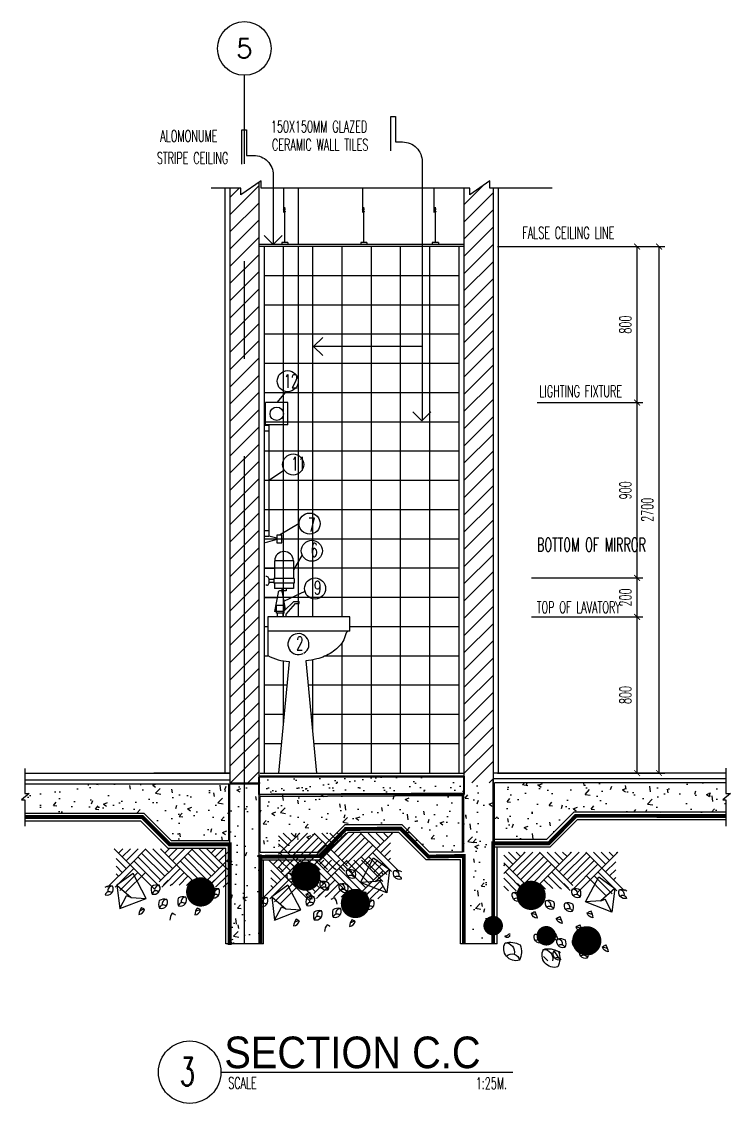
# Model space of a CAD drawing. Extents: x 417682.5 to 417711.4, y 43413.5 to 43433.4.
# Drawn here: x 417690.74 to 417694.37, y 43419.84 to 43425.39 of the extents above; entities that cross this region are included whole.
import ezdxf
from ezdxf.enums import TextEntityAlignment as Align

# ---------------------------------------------------------------- set-up
doc = ezdxf.new("R2010")
doc.units = 0
doc.header["$MEASUREMENT"] = 0
doc.header["$PDMODE"] = 3
doc.header["$PDSIZE"] = 0.1
for name, pattern in [('CENTERX2', [4, 2.5, -0.5, 0.5, -0.5]), ('DASHED', [0.75, 0.5, -0.25]), ('HIDDEN2', [0.1875, 0.125, -0.0625])]:
    doc.linetypes.add(name, pattern=pattern)
doc.layers.get('0').update_dxf_attribs({"linetype": 'CONTINUOUS'})
doc.layers.get('DEFPOINTS').update_dxf_attribs({"linetype": 'CONTINUOUS'})
for name, color, linetype in [('2', 2, 'CONTINUOUS'), ('AX', 6, 'CONTINUOUS'), ('AX-CR', 2, 'CONTINUOUS'), ('AX-TXT', 4, 'CONTINUOUS'), ('AXES', 11, 'CENTERX2'), ('Dimout', 4, 'CONTINUOUS'), ('DW', 7, 'CONTINUOUS'), ('ELE', 3, 'CONTINUOUS'), ('ELV', 7, 'CONTINUOUS'), ('FIX', 3, 'CONTINUOUS'), ('gravel', 11, 'CONTINUOUS'), ('Hatch', 11, 'CONTINUOUS'), ('K-FUR', 3, 'CONTINUOUS'), ('Plaster', 7, 'CONTINUOUS'), ('SANI', 2, 'CONTINUOUS'), ('Tile', 5, 'CONTINUOUS'), ('TITLE', 6, 'CONTINUOUS'), ('TXT', 2, 'CONTINUOUS'), ('TXT1', 2, 'CONTINUOUS'), ('WALL', 6, 'CONTINUOUS'), ('WallPartition', 2, 'CONTINUOUS'), ('Windows', 9, 'CONTINUOUS')]:
    doc.layers.add(name, color=color, linetype=linetype)
doc.styles.add('ROMANS', font='ROMANS.shx', dxfattribs={"width": 0.6})
doc.styles.add('TTXT', font='swisse.ttf', dxfattribs={"width": 0.6})
doc.dimstyles.new('R50', dxfattribs={"dimscale": 0, "dimtxt": 0.06, "dimasz": 0.03, "dimexe": 0.03, "dimexo": 0.03, "dimgap": 0.03, "dimtad": 1, "dimdec": 0, "dimlfac": 1000, "dimzin": 13, "dimdsep": 46, "dimtxsty": 'ROMANS', "dimblk": 'ARCHTICK', "dimcen": 0.09, "dimclrd": 4, "dimclre": 4, "dimclrt": 2, "dimadec": 0, "dimazin": 0, "dimtfac": 1, "dimtdec": 0, "dimtofl": 0, "dimtmove": 2, "dimatfit": 3, "dimldrblk": 'CLOSEDBLANK', "dimfxl": 0, "dimtolj": 1, "dimtzin": 0, "dimarcsym": 0})
pattern_1 = [(50, (-137.47673, -89.86417), (0.21517805478, -0.018825640495), [0.0225, -0.2475]), (355, (-137.47673, -89.86417), (-0.04162540008, 0.22565764011), [0.018, -0.198]), (100.4514, (-137.4588, -89.86574), (0.17355281451, 0.20683186262), [0.019122057, -0.2103426336]), (46.1842, (-137.47673, -89.80417), (0.32017231459, -0.0496557043), [0.03375, -0.37125]), (96.6356, (-137.45005, -89.8083), (0.28039881166, 0.29223536127), [0.0286830864, -0.3155139]), (351.1842, (-137.47673, -89.80417), (0.28039858354, 0.29223558028), [0.027, -0.297]), (21, (-137.44673, -89.81917), (0.179072115636, -0.1207856672), [0.0225, -0.2475]), (326, (-137.44673, -89.81917), (0.07299459958, 0.21754501351), [0.018, -0.198]), (71.4514, (-137.43181, -89.82924), (0.25206678857, 0.09675914901), [0.019122057, -0.2103426336]), (37.5, (-137.47673, -89.86417), (0.003647956595, 0.09986815615), [0, -0.1956, 0, -0.201, 0, -0.19875]), (7.5, (-137.47673, -89.86417), (0.078920861233, 0.118323513565), [0, -0.1146, 0, -0.1911, 0, -0.07575]), (327.5, (-137.54363, -89.86417), (0.160146730852, -0.00676646152), [0, -0.075, 0, -0.234, 0, -0.3105]), (317.5, (-137.57363, -89.86417), (0.174955850803, 0.0300314947), [0, -0.0975, 0, -0.1554, 0, -0.2205])]

# ---------------------------------------------------------------- blocks, each defined once
blk = doc.blocks.new('AXU')
at = {"layer": 'AX-CR'}
blk.add_circle((0, 350), 350, dxfattribs=at)
at = {"layer": 'AX-TXT', "style": 'ROMANS'}
blk.add_attdef('AX', text='', height=250, dxfattribs=at).set_placement((0, 350), align=Align.MIDDLE)
blk = doc.blocks.new('_ARCHTICK')
at = {"color": 0, "linetype": 'ByBlock', "const_width": 0.15}
blk.add_lwpolyline([(-0.5, -0.5), (0.5, 0.5)], dxfattribs=at)
blk = doc.blocks.new('*D124')
at = {"layer": 'DEFPOINTS', "color": 0}
for p in [(417693.3185, 43422.3345), (417693.8905, 43422.3345), (417693.1447, 43421.5341)]:
    blk.add_point(p, dxfattribs=at)
at = {"layer": 'Dimout', "color": 4, "lineweight": -2}
for p, q in [((417693.3485, 43422.3345), (417693.9205, 43422.3345)), ((417693.8905, 43421.5341), (417693.8905, 43422.3345)), ((417693.1747, 43421.5341), (417693.9205, 43421.5341))]:
    blk.add_line(p, q, dxfattribs=at)
at = {"layer": 'Dimout', "color": 4, "lineweight": -2, "xscale": 0.03, "yscale": 0.03, "zscale": 0.03}
for p, rotation in [((417693.8905, 43422.3345), 90), ((417693.8905, 43421.5341), 270)]:
    blk.add_blockref('_ARCHTICK', p, dxfattribs=dict(at, rotation=rotation))
at = {"layer": 'Dimout', "color": 2, "insert": (417693.8305, 43421.9343), "char_height": 0.06, "attachment_point": 5, "rotation": 90, "style": 'ROMANS'}
blk.add_mtext('\\A1;800', dxfattribs=at)
blk = doc.blocks.new('_ClosedBlank')
at = {"color": 0, "linetype": 'ByBlock', "lineweight": -2}
for p, q in [((-1, 0.17), (0, 0)), ((-1, 0.17), (-1, -0.17)), ((0, 0), (-1, -0.17))]:
    blk.add_line(p, q, dxfattribs=at)
blk = doc.blocks.new('*D125')
at = {"layer": 'DEFPOINTS', "color": 0}
for p in [(417693.3185, 43422.5345), (417693.8905, 43422.5345), (417693.3185, 43422.3345)]:
    blk.add_point(p, dxfattribs=at)
at = {"layer": 'Dimout', "color": 4, "lineweight": -2}
for p, q in [((417693.3485, 43422.5345), (417693.9205, 43422.5345)), ((417693.8905, 43422.3345), (417693.8905, 43422.5345)), ((417693.3485, 43422.3345), (417693.9205, 43422.3345))]:
    blk.add_line(p, q, dxfattribs=at)
at = {"layer": 'Dimout', "color": 4, "lineweight": -2, "xscale": 0.03, "yscale": 0.03, "zscale": 0.03}
for p, rotation in [((417693.8905, 43422.5345), 90), ((417693.8905, 43422.3345), 270)]:
    blk.add_blockref('_ARCHTICK', p, dxfattribs=dict(at, rotation=rotation))
at = {"layer": 'Dimout', "color": 2, "insert": (417693.8305, 43422.4345), "char_height": 0.06, "attachment_point": 5, "rotation": 90, "style": 'ROMANS'}
blk.add_mtext('\\A1;200', dxfattribs=at)
blk = doc.blocks.new('*D126')
at = {"layer": 'DEFPOINTS', "color": 0}
for p in [(417693.3485, 43423.4341), (417693.8905, 43423.4341), (417693.3185, 43422.5345)]:
    blk.add_point(p, dxfattribs=at)
at = {"layer": 'Dimout', "color": 4, "lineweight": -2}
for p, q in [((417693.3785, 43423.4341), (417693.9205, 43423.4341)), ((417693.8905, 43422.5345), (417693.8905, 43423.4341)), ((417693.3485, 43422.5345), (417693.9205, 43422.5345))]:
    blk.add_line(p, q, dxfattribs=at)
at = {"layer": 'Dimout', "color": 4, "lineweight": -2, "xscale": 0.03, "yscale": 0.03, "zscale": 0.03}
for p, rotation in [((417693.8905, 43423.4341), 90), ((417693.8905, 43422.5345), 270)]:
    blk.add_blockref('_ARCHTICK', p, dxfattribs=dict(at, rotation=rotation))
at = {"layer": 'Dimout', "color": 2, "insert": (417693.8305, 43422.9843), "char_height": 0.06, "attachment_point": 5, "rotation": 90, "style": 'ROMANS'}
blk.add_mtext('\\A1;900', dxfattribs=at)
blk = doc.blocks.new('*D127')
at = {"layer": 'DEFPOINTS', "color": 0}
for p in [(417693.1447, 43424.2341), (417693.8905, 43424.2341), (417693.3485, 43423.4341)]:
    blk.add_point(p, dxfattribs=at)
at = {"layer": 'Dimout', "color": 4, "lineweight": -2}
for p, q in [((417693.1747, 43424.2341), (417693.9205, 43424.2341)), ((417693.8905, 43423.4341), (417693.8905, 43424.2341)), ((417693.3785, 43423.4341), (417693.9205, 43423.4341))]:
    blk.add_line(p, q, dxfattribs=at)
at = {"layer": 'Dimout', "color": 4, "lineweight": -2, "xscale": 0.03, "yscale": 0.03, "zscale": 0.03}
for p, rotation in [((417693.8905, 43424.2341), 90), ((417693.8905, 43423.4341), 270)]:
    blk.add_blockref('_ARCHTICK', p, dxfattribs=dict(at, rotation=rotation))
at = {"layer": 'Dimout', "color": 2, "insert": (417693.8305, 43423.8341), "char_height": 0.06, "attachment_point": 5, "rotation": 90, "style": 'ROMANS'}
blk.add_mtext('\\A1;800', dxfattribs=at)
blk = doc.blocks.new('*D128')
at = {"layer": 'DEFPOINTS', "color": 0}
for p in [(417693.3485, 43424.2341), (417694.0029, 43424.2341), (417693.3485, 43421.5341)]:
    blk.add_point(p, dxfattribs=at)
at = {"layer": 'Dimout', "color": 4, "lineweight": -2}
for p, q in [((417693.3785, 43424.2341), (417694.0329, 43424.2341)), ((417694.0029, 43421.5341), (417694.0029, 43424.2341)), ((417693.3785, 43421.5341), (417694.0329, 43421.5341))]:
    blk.add_line(p, q, dxfattribs=at)
at = {"layer": 'Dimout', "color": 4, "lineweight": -2, "xscale": 0.03, "yscale": 0.03, "zscale": 0.03}
for p, rotation in [((417694.0029, 43424.2341), 90), ((417694.0029, 43421.5341), 270)]:
    blk.add_blockref('_ARCHTICK', p, dxfattribs=dict(at, rotation=rotation))
at = {"layer": 'Dimout', "color": 2, "insert": (417693.9429, 43422.8841), "char_height": 0.06, "attachment_point": 5, "rotation": 90, "style": 'ROMANS'}
blk.add_mtext('\\A1;2700', dxfattribs=at)
blk = doc.blocks.new('GAN')
for p, q in [((-0.0212, 0.1644), (-0.0212, 0.29)), ((-0.0155, 0.01), (-0.0155, 0.1918)), ((0, 0.01), (-0.031, 0.01)), ((-0.031, 0.01), (-0.031, 0)), ((0, 0.01), (0, 0))]:
    blk.add_line(p, q)
blk.add_lwpolyline([(-0.0118, 0.184), (-0.024, 0.1754), (-0.0113, 0.1703)])
blk = doc.blocks.new('A$C22107CF4')
for p, q in [((0.1286, 0.2837), (0.0467, 0.3655)), ((0.0494, 0.3629), (0.052, 0.3655)), ((0.0692, 0.3431), (0.0916, 0.3655)), ((0.089, 0.3233), (0.1312, 0.3655)), ((0.1088, 0.3035), (0.1708, 0.3655)), ((0.1286, 0.2837), (0.2104, 0.3655)), ((0.3068, 0.2243), (0.188, 0.3431)), ((0.3266, 0.2441), (0.2078, 0.3629)), ((0.3464, 0.2639), (0.2447, 0.3655)), ((0.3662, 0.2837), (0.2843, 0.3655)), ((0.287, 0.3629), (0.2896, 0.3655)), ((0.3068, 0.3431), (0.3292, 0.3655)), ((0.3266, 0.3233), (0.3688, 0.3655)), ((0.3464, 0.3035), (0.4084, 0.3655)), ((0.3662, 0.2837), (0.448, 0.3655)), ((0.5444, 0.2243), (0.4256, 0.3431)), ((0.5642, 0.2441), (0.4454, 0.3629)), ((0.584, 0.2639), (0.4823, 0.3655)), ((0.6038, 0.2837), (0.5219, 0.3655)), ((0.5246, 0.3629), (0.5272, 0.3655)), ((0.5444, 0.3431), (0.5668, 0.3655)), ((0.5642, 0.3233), (0.6064, 0.3655)), ((0.584, 0.3035), (0.6308, 0.3504)), ((0.0126, 0.1677), (0.1286, 0.2837)), ((0.1088, 0.2639), (0.0574, 0.3153)), ((0.2522, 0.1601), (0.1286, 0.2837)), ((0.2844, 0.1675), (0.1484, 0.3035)), ((0.287, 0.2045), (0.1682, 0.3233)), ((0.2775, 0.195), (0.3662, 0.2837)), ((0.4822, 0.1677), (0.3662, 0.2837)), ((0.5048, 0.1847), (0.386, 0.3035)), ((0.5246, 0.2045), (0.4058, 0.3233)), ((0.4877, 0.1677), (0.6038, 0.2837)), ((0.6038, 0.2837), (0.6308, 0.3108)), ((0.6308, 0.2566), (0.6038, 0.2837)), ((0.6308, 0.2962), (0.6236, 0.3035)), ((0.0522, 0.1677), (0.1484, 0.2639)), ((0.089, 0.2441), (0.0574, 0.2757)), ((0.0692, 0.2243), (0.0574, 0.2361)), ((0.0761, 0.152), (0.1682, 0.2441)), ((0.1077, 0.144), (0.2078, 0.2441)), ((0.2911, 0.169), (0.386, 0.2639)), ((0.3425, 0.1808), (0.4058, 0.2441)), ((0.3799, 0.1786), (0.4256, 0.2243)), ((0.5273, 0.1677), (0.6236, 0.2639)), ((0.5669, 0.1677), (0.6308, 0.2316)), ((0.2998, 0.1806), (0.3237, 0.2045)), ((0.335, 0.1762), (0.3435, 0.1847)), ((0.4173, 0.1764), (0.4454, 0.2045)), ((0.4547, 0.1742), (0.4652, 0.1847)), ((0.4927, 0.1359), (0.5613, 0.2045)), ((0.6065, 0.1677), (0.6308, 0.192))]:
    blk.add_line(p, q)
for points in [[(0.0766, 0.0585), (0.2116, 0.111), (0.1441, 0.2385), (0.0616, 0.1785), (0.0766, 0.0585), (0.1112, 0.1244)], [(0.1343, 0.1163), (0.2116, 0.111), (0.1441, 0.2385), (0.0616, 0.1785), (0.1343, 0.1163), (0.1112, 0.1244)]]:
    blk.add_lwpolyline(points)
for centre, radius, start, end in [((0.0263, 0.124), 0.0509, 76.0322, 121.1405), ((0.0105, 0.1589), 0.0317, 253.7091, 27.4015), ((0.0385, 0.1494), 0.024, 89.5708, 192.7334), ((0.2876, 0.1547), 0.0506, 159.5756, 205.1522), ((0.2666, 0.1288), 0.0509, 76.0322, 121.1405), ((0.2507, 0.1636), 0.0317, 253.7091, 27.4015), ((0.2787, 0.1542), 0.024, 89.5708, 192.7334), ((0.0207, 0.1257), 0.0193, 42.46, 171.8043), ((0.261, 0.1305), 0.0193, 42.46, 171.8043), ((0.4233, 0.0945), 0.0506, 159.5756, 205.1522), ((0.4022, 0.0685), 0.0509, 76.0322, 121.1405), ((0.3864, 0.1034), 0.0317, 253.7091, 27.4015), ((0.4143, 0.0939), 0.024, 89.5708, 192.7334), ((0.5929, 0.1359), 0.0506, 159.5756, 205.1522), ((0.5718, 0.1099), 0.0509, 76.0322, 121.1405), ((0.556, 0.1448), 0.0317, 253.7091, 27.4015), ((0.5662, 0.1116), 0.0193, 42.46, 171.8043), ((0.5839, 0.1354), 0.024, 89.5708, 192.7334), ((0.2409, 0.024), 0.0669, 143.5113, 175.9191), ((-0.5126, -1.1654), 1.4144, 59.5906, 60.3518), ((0.3258, 0.0823), 0.0506, 159.5756, 205.1522), ((0.3047, 0.0563), 0.0509, 76.0322, 121.1405), ((0.2889, 0.0912), 0.0317, 253.7091, 27.4015), ((0.2991, 0.058), 0.0193, 42.46, 171.8043), ((0.3168, 0.0818), 0.024, 89.5708, 192.7334), ((0.3966, 0.0702), 0.0193, 42.46, 171.8043), ((0.5272, 0.0216), 0.0669, 143.5113, 175.9191), ((-0.2263, -1.1678), 1.4144, 59.5906, 60.3518), ((0.1707, 0.0622), 0.0336, 275.8828, 346.643), ((0.1707, 0.0622), 0.0336, 275.8828, 346.643), ((0.2198, -0.0514), 0.1071, 98.8765, 112.9463), ((0.3991, -0.0048), 0.0669, 143.5113, 175.9191), ((-0.3544, -1.1942), 1.4144, 59.5906, 60.3518), ((0.457, 0.0598), 0.0336, 275.8828, 346.643), ((0.457, 0.0598), 0.0336, 275.8828, 346.643), ((0.5062, -0.0538), 0.1071, 98.8765, 112.9463)]:
    blk.add_arc(centre, radius, start, end)
at = {"layer": 'Hatch', "const_width": 0.075}
blk.add_lwpolyline([(0.4534, 0.144, 1), (0.5284, 0.144, 1)], format="xyb", close=True, dxfattribs=at)
blk = doc.blocks.new('A$C53BB0ABE')
for p, q in [((0.1286, 0.5089), (0.0467, 0.5908)), ((0.0494, 0.5881), (0.052, 0.5908)), ((0.0692, 0.5683), (0.0916, 0.5908)), ((0.089, 0.5485), (0.1312, 0.5908)), ((0.1088, 0.5287), (0.1708, 0.5908)), ((0.1286, 0.5089), (0.2104, 0.5908)), ((0.3068, 0.4495), (0.188, 0.5683)), ((0.3266, 0.4693), (0.2078, 0.5881)), ((0.3464, 0.4891), (0.2447, 0.5908)), ((0.3662, 0.5089), (0.2843, 0.5908)), ((0.287, 0.5881), (0.2896, 0.5908)), ((0.3068, 0.5683), (0.3292, 0.5908)), ((0.3266, 0.5485), (0.3688, 0.5908)), ((0.3464, 0.5287), (0.4084, 0.5908)), ((0.3662, 0.5089), (0.448, 0.5908)), ((0.5444, 0.4495), (0.4256, 0.5683)), ((0.5642, 0.4693), (0.4454, 0.5881)), ((0.584, 0.4891), (0.4823, 0.5908)), ((0.6038, 0.5089), (0.5219, 0.5908)), ((0.5246, 0.5881), (0.5272, 0.5908)), ((0.5444, 0.5683), (0.5668, 0.5908)), ((0.5642, 0.5485), (0.6064, 0.5908)), ((0.584, 0.5287), (0.6308, 0.5756)), ((0.0126, 0.3929), (0.1286, 0.5089)), ((0.1088, 0.4891), (0.0574, 0.5405)), ((0.089, 0.4693), (0.0574, 0.5009)), ((0.2522, 0.3853), (0.1286, 0.5089)), ((0.2844, 0.3927), (0.1484, 0.5287)), ((0.287, 0.4297), (0.1682, 0.5485)), ((0.2775, 0.4202), (0.3662, 0.5089)), ((0.4822, 0.3929), (0.3662, 0.5089)), ((0.5048, 0.4099), (0.386, 0.5287)), ((0.5246, 0.4297), (0.4058, 0.5485)), ((0.4877, 0.3929), (0.6038, 0.5089)), ((0.6038, 0.5089), (0.6308, 0.536)), ((0.6308, 0.4819), (0.6038, 0.5089)), ((0.6308, 0.5215), (0.6236, 0.5287)), ((0.0522, 0.3929), (0.1484, 0.4891)), ((0.0692, 0.4495), (0.0574, 0.4613)), ((0.0761, 0.3773), (0.1682, 0.4693)), ((0.1077, 0.3692), (0.2078, 0.4693)), ((0.2911, 0.3942), (0.386, 0.4891)), ((0.3425, 0.406), (0.4058, 0.4693)), ((0.3799, 0.4038), (0.4256, 0.4495)), ((0.5273, 0.3929), (0.6236, 0.4891)), ((0.5669, 0.3929), (0.6308, 0.4568)), ((0.2998, 0.4059), (0.3237, 0.4297)), ((0.335, 0.4014), (0.3435, 0.4099)), ((0.4173, 0.4017), (0.4454, 0.4297)), ((0.4547, 0.3995), (0.4652, 0.4099)), ((0.4927, 0.3612), (0.5613, 0.4297)), ((0.6065, 0.3929), (0.6308, 0.4172)), ((0.6038, 0.1716), (0.5993, 0.1716)), ((0.5993, 0.1716), (0.5993, 0.17)), ((0.5993, 0.17), (0.6008, 0.17)), ((0.6008, 0.17), (0.6008, 0.1685)), ((0.6054, 0.17), (0.6038, 0.1716)), ((0.6069, 0.1685), (0.6054, 0.17)), ((0.6084, 0.167), (0.6069, 0.1685)), ((0.6099, 0.167), (0.6084, 0.167)), ((0.6114, 0.1655), (0.6099, 0.167)), ((0.6023, 0.1655), (0.6023, 0.1579)), ((0.6023, 0.1579), (0.6054, 0.1564)), ((0.6054, 0.1564), (0.6069, 0.1549)), ((0.6069, 0.1549), (0.6084, 0.1534)), ((0.6084, 0.1534), (0.6175, 0.1534)), ((0.6129, 0.164), (0.6114, 0.1655)), ((0.616, 0.164), (0.6129, 0.164)), ((0.6175, 0.1625), (0.616, 0.164)), ((0.6205, 0.1625), (0.6175, 0.1625)), ((0.6175, 0.1534), (0.619, 0.1549)), ((0.619, 0.1549), (0.622, 0.1549)), ((0.6205, 0.1609), (0.6205, 0.1625)), ((0.6236, 0.1609), (0.6205, 0.1609)), ((0.622, 0.1564), (0.6236, 0.1579)), ((0.622, 0.1549), (0.622, 0.1564)), ((0.6236, 0.1579), (0.6236, 0.1609)), ((0.1652, 0.1106), (0.1667, 0.1091)), ((0.1667, 0.1091), (0.1758, 0.1091)), ((0.1758, 0.1091), (0.1773, 0.1106)), ((0.1773, 0.1106), (0.1804, 0.1106)), ((0.4049, 0.033), (0.4273, 0.0554))]:
    blk.add_line(p, q)
for points in [[(0.0766, 0.2837), (0.2116, 0.3362), (0.1441, 0.4638), (0.0616, 0.4038), (0.0766, 0.2837), (0.1112, 0.3497)], [(0.1343, 0.3416), (0.2116, 0.3362), (0.1441, 0.4638), (0.0616, 0.4038), (0.1343, 0.3416), (0.1112, 0.3497)]]:
    blk.add_lwpolyline(points)
for centre, radius, start, end in [((0.0263, 0.3493), 0.0509, 76.0322, 121.1405), ((0.0105, 0.3841), 0.0317, 253.7091, 27.4015), ((0.0385, 0.3747), 0.024, 89.5708, 192.7334), ((0.2876, 0.38), 0.0506, 159.5756, 205.1522), ((0.2666, 0.354), 0.0509, 76.0322, 121.1405), ((0.2507, 0.3889), 0.0317, 253.7091, 27.4015), ((0.2787, 0.3794), 0.024, 89.5708, 192.7334), ((0.0207, 0.3509), 0.0193, 42.46, 171.8043), ((0.261, 0.3557), 0.0193, 42.46, 171.8043), ((0.4233, 0.3197), 0.0506, 159.5756, 205.1522), ((0.4022, 0.2938), 0.0509, 76.0322, 121.1405), ((0.3864, 0.3286), 0.0317, 253.7091, 27.4015), ((0.4143, 0.3192), 0.024, 89.5708, 192.7334), ((0.5929, 0.3611), 0.0506, 159.5756, 205.1522), ((0.5718, 0.3352), 0.0509, 76.0322, 121.1405), ((0.556, 0.37), 0.0317, 253.7091, 27.4015), ((0.5662, 0.3369), 0.0193, 42.46, 171.8043), ((0.5839, 0.3606), 0.024, 89.5708, 192.7334), ((0.2409, 0.2493), 0.0669, 143.5113, 175.9191), ((0.1707, 0.2874), 0.0336, 275.8828, 346.643), ((0.1707, 0.2874), 0.0336, 275.8828, 346.643), ((0.2198, 0.1738), 0.1071, 98.8765, 112.9463), ((-0.5126, -0.9402), 1.4144, 59.5906, 60.3518), ((0.3258, 0.3075), 0.0506, 159.5756, 205.1522), ((0.3047, 0.2816), 0.0509, 76.0322, 121.1405), ((0.2889, 0.3164), 0.0317, 253.7091, 27.4015), ((0.2991, 0.2833), 0.0193, 42.46, 171.8043), ((0.3168, 0.307), 0.024, 89.5708, 192.7334), ((0.3966, 0.2954), 0.0193, 42.46, 171.8043), ((0.5272, 0.2468), 0.0669, 143.5113, 175.9191), ((-0.2263, -0.9426), 1.4144, 59.5906, 60.3518), ((0.3991, 0.2205), 0.0669, 143.5113, 175.9191), ((0.3289, 0.2586), 0.0336, 275.8828, 346.643), ((0.3289, 0.2586), 0.0336, 275.8828, 346.643), ((0.3781, 0.145), 0.1071, 98.8765, 112.9463), ((-0.3544, -0.969), 1.4144, 59.5906, 60.3518), ((0.457, 0.285), 0.0336, 275.8828, 346.643), ((0.457, 0.285), 0.0336, 275.8828, 346.643), ((0.5062, 0.1714), 0.1071, 98.8765, 112.9463), ((0.2342, 0.1849), 0.0506, 159.5756, 205.1522), ((0.1973, 0.1938), 0.0317, 253.7091, 27.4015), ((0.2076, 0.1607), 0.0193, 42.46, 171.8043), ((0.2974, 0.1777), 0.0669, 143.5113, 175.9191), ((0.2272, 0.2159), 0.0336, 275.8828, 346.643), ((0.2272, 0.2159), 0.0336, 275.8828, 346.643), ((0.2764, 0.1023), 0.1071, 98.8765, 112.9463), ((-0.4561, -1.0117), 1.4144, 59.5906, 60.3518), ((0.4217, 0.1339), 0.0669, 143.5113, 175.9191), ((-0.3318, -1.0556), 1.4144, 59.5906, 60.3518), ((0.444, 0.1562), 0.0317, 253.7091, 27.4015), ((0.4719, 0.1468), 0.024, 89.5708, 192.7334), ((0.1633, 0.075), 0.0669, 143.5113, 175.9191), ((-0.5902, -1.1144), 1.4144, 59.5906, 60.3518), ((0.2641, 0.1182), 0.0309, 145.6775, 215.1297), ((0.2643, 0.1135), 0.0339, 70.0639, 139.3275), ((0.2477, 0.1308), 0.0317, 253.7091, 27.4015), ((0.258, 0.0977), 0.0193, 42.46, 171.8043), ((0.2757, 0.1214), 0.024, 89.5708, 192.7334), ((0.364, 0.1228), 0.0506, 159.5756, 205.1522), ((0.343, 0.0969), 0.0509, 76.0322, 121.1405), ((0.3271, 0.1317), 0.0317, 253.7091, 27.4015), ((0.3374, 0.0986), 0.0193, 42.46, 171.8043), ((0.3551, 0.1223), 0.024, 89.5708, 192.7334), ((0.3515, 0.172), 0.0336, 275.8828, 346.643), ((0.3515, 0.172), 0.0336, 275.8828, 346.643), ((0.4007, 0.0584), 0.1071, 98.8765, 112.9463), ((0.4809, 0.1473), 0.0506, 159.5756, 205.1522), ((0.4542, 0.123), 0.0193, 42.46, 171.8043), ((0.6418, 0.0795), 0.1012, 159.5756, 205.1522), ((0.5997, 0.0276), 0.1018, 76.0322, 121.1405), ((0.568, 0.0973), 0.0634, 253.7091, 27.4015), ((0.6239, 0.0785), 0.048, 89.5708, 192.7334), ((0.0931, 0.1132), 0.0336, 275.8828, 346.643), ((0.0931, 0.1132), 0.0336, 275.8828, 346.643), ((0.1423, -0.0004), 0.1071, 98.8765, 112.9463), ((0.247, 0.0605), 0.0669, 143.5113, 175.9191), ((0.1768, 0.0987), 0.0336, 275.8828, 346.643), ((0.1768, 0.0987), 0.0336, 275.8828, 346.643), ((0.2259, -0.0149), 0.1071, 98.8765, 112.9463), ((-0.5065, -1.1289), 1.4144, 59.5906, 60.3518), ((0.2488, 0.0686), 0.0506, 159.5756, 205.1522), ((0.2277, 0.0426), 0.0509, 76.0322, 121.1405), ((0.2119, 0.0775), 0.0317, 253.7091, 27.4015), ((0.2221, 0.0443), 0.0193, 42.46, 171.8043), ((0.2398, 0.0681), 0.024, 89.5708, 192.7334), ((0.347, 0.0689), 0.0317, 253.7091, 27.4015), ((0.3641, 0.0592), 0.0267, 65.5992, 147.4022), ((0.4454, 0.0455), 0.1012, 159.5756, 205.1522), ((0.4033, -0.0063), 0.1018, 76.0322, 121.1405), ((0.5126, -0.0328), 0.1801, 139.7514, 152.5428), ((0.3716, 0.0634), 0.0634, 253.7091, 27.4015), ((0.4275, 0.0445), 0.048, 89.5708, 192.7334), ((0.5884, 0.031), 0.0386, 42.46, 171.8043), ((0.3603, 0.0256), 0.0257, 64.3681, 149.8962)]:
    blk.add_arc(centre, radius, start, end)
at = {"layer": 'Hatch'}
for points, const_width in [([(0.4534, 0.3692, 1), (0.5284, 0.3692, 1)], 0.075), ([(0.6603, 0.2138, 1), (0.7103, 0.2138, 1)], 0.05), ([(0.1682, 0.136, 1), (0.2432, 0.136, 1)], 0.075), ([(0.3881, 0.162, 1), (0.4381, 0.162, 1)], 0.05)]:
    blk.add_lwpolyline(points, format="xyb", close=True, dxfattribs=dict(at, const_width=const_width))
blk = doc.blocks.new('walling')
at = {"layer": 'ELV'}
blk.add_line((0.1363, -1.1797), (-0.4198, -1.1797), dxfattribs=at)
blk.add_lwpolyline([(-0.025, -0.176), (-0.025, 0), (0, 0), (0, -0.1306), (0.0363, -0.1306, -0.414214), (0.1363, -0.2306), (0.1363, -1.5582)], format="xyb", dxfattribs=at)
at = {"layer": 'WALL'}
for p, q in [((-0.4198, -1.1797), (-0.3736, -1.1334)), ((-0.4198, -1.1797), (-0.3736, -1.2259)), ((0.1345, -1.56), (0.0882, -1.5137)), ((0.1345, -1.56), (0.1808, -1.5137))]:
    blk.add_line(p, q, dxfattribs=at)
at = {"layer": 'TXT', "style": 'ROMANS', "width": 0.6}
for s, p in [('150X150MM GLAZED', (-0.639, -0.0816)), ('CERAMIC WALL TILES', (-0.6331, -0.1746))]:
    blk.add_text(s, height=0.06, dxfattribs=at).set_placement(p)
blk = doc.blocks.new('ceil')
at = {"layer": 'ELV'}
blk.add_lwpolyline([(-0.1613, 0.4121), (-0.1613, 0.5881), (-0.1363, 0.5881), (-0.1363, 0.4575), (-0.1, 0.4575, -0.414214), (0, 0.3575), (0, 0)], format="xyb", dxfattribs=at)
at = {"layer": 'WALL'}
blk.add_lwpolyline([(0.0463, 0.0463), (0, 0), (-0.0463, 0.0463)], dxfattribs=at)
at = {"layer": 'TXT', "style": 'ROMANS', "width": 0.6}
for s, p in [('ALOMONUME', (-0.5788, 0.5268)), (' STRIPE CEILING', (-0.6209, 0.4135))]:
    blk.add_text(s, height=0.06, dxfattribs=at).set_placement(p)

msp = doc.modelspace()

# ---------------------------------------------------------------- hatches: boundary and pattern name
at = {"layer": 'Hatch'}
h = msp.add_hatch(dxfattribs=at)
h.set_pattern_fill('ANSI31', color=256, scale=0.5, style=0)
h.set_pattern_definition([(45, (-137.476734, -89.86417), (-0.044194173824, 0.044194173824), [])])
h.paths.add_polyline_path([(417691.9527, 43424.564), (417691.8777, 43424.511), (417691.8777, 43421.4791), (417691.9527, 43421.4791), (417691.9527, 43421.5191)])
h.paths.add_polyline_path([(417691.8777, 43424.511), (417691.8601, 43424.4985), (417691.8601, 43424.5341), (417691.8027, 43424.5341), (417691.8027, 43421.4791), (417691.8777, 43421.4791)])
h.paths.add_polyline_path([(417693.1527, 43424.5341), (417693.1355, 43424.5341), (417693.1355, 43424.5713), (417693.0326, 43424.4985), (417693.0326, 43424.5341), (417693.0027, 43424.5341), (417693.0027, 43421.4841), (417693.1527, 43421.4841), (417693.1527, 43421.5041)])
at = {"layer": 'Windows'}
h = msp.add_hatch(dxfattribs=at)
h.set_pattern_fill('AR-SAND', color=256, scale=0.05, style=0)
h.set_pattern_definition([(37.5, (-137.47673, -89.86417), (-0.003149667905, 0.09634118845), [0, -0.076, 0, -0.085, 0, -0.08125]), (7.5, (-137.47673, -89.86417), (0.088488835263, 0.14110730326), [0, -0.041, 0, -0.0685, 0, -0.02625]), (327.5, (-137.53823, -89.86417), (0.155707093088, 0.000282952677), [0, -0.025, 0, -0.09, 0, -0.1175]), (317.5, (-137.53823, -89.86417), (0.15030633023, 0.043883778247), [0, -0.0125, 0, -0.059, 0, -0.0675])])
h.paths.add_polyline_path([(417693.0027, 43421.5191), (417691.9527, 43421.5191), (417691.9527, 43421.4241), (417693.0027, 43421.4241)])
h = msp.add_hatch(dxfattribs=at)
h.set_pattern_fill('AR-CONC', color=256, scale=0.03, style=0)
h.set_pattern_definition(pattern_1)
h.paths.add_polyline_path([(417694.3459, 43421.3969), (417694.3293, 43421.3969), (417694.3684, 43421.4294), (417694.3459, 43421.4294), (417694.3459, 43421.4841), (417693.1591, 43421.4841), (417693.1591, 43421.1941), (417693.4267, 43421.1941), (417693.5667, 43421.3341), (417694.3459, 43421.3341)])
h.paths.add_polyline_path([(417693.1527, 43421.4841), (417693.0027, 43421.4841), (417693.0027, 43421.4241), (417691.9527, 43421.4241), (417691.9527, 43420.6585), (417691.9595, 43420.6585), (417691.9595, 43420.8494, -0.015417), (417691.9577, 43420.8499, -0.081767), (417691.9595, 43420.8559), (417691.9595, 43421.1046), (417692.0793, 43421.106), (417692.0602, 43421.1252), (417692.0641, 43421.1291), (417691.9583, 43421.1291), (417691.9583, 43421.4141), (417692.9963, 43421.4191), (417692.9963, 43421.1291), (417692.8265, 43421.1291), (417692.6865, 43421.2691), (417692.392, 43421.2691), (417692.3323, 43421.2094), (417692.3468, 43421.1949), (417692.3974, 43421.2475), (417692.6789, 43421.2492), (417692.8207, 43421.1059), (417693.0027, 43421.1092), (417693.0027, 43420.6585), (417693.1527, 43420.6585), (417693.1527, 43420.7266, -0.412817), (417693.1278, 43420.7516, -0.412817), (417693.1527, 43420.7766)])
h.paths.add_polyline_path([(417691.9527, 43421.4791), (417691.8777, 43421.4791), (417691.8777, 43420.6585), (417691.9527, 43420.6585)])
h.paths.add_polyline_path([(417691.8777, 43421.4791), (417691.8027, 43421.4791), (417691.8027, 43420.9994), (417691.8027, 43420.6585), (417691.8777, 43420.6585)])
h.paths.add_polyline_path([(417691.7975, 43421.4791), (417690.7527, 43421.4791), (417690.7527, 43421.4294), (417690.7753, 43421.4294), (417690.7362, 43421.3969), (417690.7527, 43421.3969), (417690.7527, 43421.3291), (417691.3627, 43421.3291), (417691.5027, 43421.1891), (417691.7975, 43421.1891)])
h = msp.add_hatch(dxfattribs=at)
h.set_pattern_fill('AR-CONC', color=256, scale=0.03, style=0)
h.set_pattern_definition(pattern_1)
h.paths.add_polyline_path([(417692.9963, 43421.4191), (417691.9583, 43421.4141), (417691.9583, 43421.1291), (417692.0641, 43421.1291), (417692.08, 43421.145), (417692.0958, 43421.1291), (417692.1433, 43421.1291), (417692.2384, 43421.2242), (417692.2927, 43421.1698), (417692.392, 43421.2691), (417692.6865, 43421.2691), (417692.8265, 43421.1291), (417692.9963, 43421.1291)])

# ---------------------------------------------------------------- linework, layer by layer
for p, q in [((417693.0027, 43424.2441), (417691.9527, 43424.2441)), ((417693.0027, 43424.2341), (417691.9527, 43424.2341))]:
    msp.add_line(p, q)
at = {"layer": '2'}
for p, q in [((417691.9861, 43423.3862), (417691.9843, 43423.3862)), ((417692.0434, 43422.738), (417692.0024, 43422.749)), ((417692.0434, 43422.7315), (417691.9843, 43422.7144)), ((417692.0329, 43422.5842), (417691.9843, 43422.5842)), ((417692.0458, 43422.4342), (417691.9843, 43422.4342)), ((417691.8027, 43421.5341), (417691.4133, 43421.5341)), ((417690.7527, 43421.4791), (417691.7975, 43421.4791)), ((417691.7975, 43421.1891), (417691.7975, 43421.4791)), ((417691.8027, 43421.4791), (417691.9527, 43421.4791)), ((417691.8027, 43420.9994), (417691.8027, 43421.4791)), ((417691.8083, 43421.4841), (417691.9583, 43421.4841)), ((417691.9527, 43420.6585), (417691.9527, 43421.4791)), ((417693.0027, 43421.1291), (417693.0027, 43421.4841)), ((417693.1527, 43420.6615), (417693.1527, 43421.5041)), ((417694.3459, 43421.4841), (417693.1591, 43421.4841)), ((417693.1591, 43421.1627), (417693.1591, 43421.4841)), ((417691.9583, 43421.4141), (417692.9963, 43421.4191)), ((417691.9583, 43421.1291), (417691.9583, 43421.4141)), ((417692.9963, 43421.1291), (417692.9963, 43421.4191)), ((417690.7527, 43421.3291), (417691.3627, 43421.3291)), ((417691.5027, 43421.1891), (417691.3627, 43421.3291)), ((417693.4267, 43421.1941), (417693.5667, 43421.3341)), ((417694.3459, 43421.3341), (417693.5667, 43421.3341)), ((417690.7527, 43421.2891), (417691.3461, 43421.2891)), ((417691.4861, 43421.1491), (417691.3461, 43421.2891)), ((417692.252, 43421.1291), (417692.392, 43421.2691)), ((417692.6865, 43421.2691), (417692.392, 43421.2691)), ((417692.8265, 43421.1291), (417692.6865, 43421.2691)), ((417693.4433, 43421.1541), (417693.5833, 43421.2941)), ((417694.3459, 43421.2941), (417693.5833, 43421.2941)), ((417691.5027, 43421.1891), (417691.7975, 43421.1891)), ((417692.2685, 43421.0891), (417692.4085, 43421.2291)), ((417692.6699, 43421.2291), (417692.4085, 43421.2291)), ((417692.8099, 43421.0891), (417692.6699, 43421.2291)), ((417693.4267, 43421.1941), (417693.1527, 43421.1941)), ((417691.4861, 43421.1491), (417691.7827, 43421.1491)), ((417691.7827, 43420.6585), (417691.7827, 43421.1491)), ((417691.9583, 43421.1291), (417692.252, 43421.1291)), ((417692.9963, 43421.1291), (417692.8265, 43421.1291)), ((417693.4433, 43421.1541), (417693.1467, 43421.1541)), ((417693.1727, 43420.6585), (417693.1727, 43421.1542)), ((417691.9527, 43420.6899), (417691.9527, 43421.0841)), ((417691.9691, 43421.0891), (417692.2685, 43421.0891)), ((417691.9751, 43420.6585), (417691.9751, 43421.0892)), ((417692.9856, 43421.0891), (417692.8099, 43421.0891)), ((417692.9856, 43420.6585), (417692.9856, 43421.0891)), ((417691.9751, 43420.6585), (417691.7827, 43420.6585)), ((417693.1727, 43420.6585), (417692.9856, 43420.6585))]:
    msp.add_line(p, q, dxfattribs=at)
at = {"layer": 'AXES'}
msp.add_line((417691.8777, 43420.6585), (417691.8777, 43425.1124), dxfattribs=at)
at = {"layer": 'DW'}
for p, q in [((417692.0878, 43423.4875), (417692.0436, 43423.4342)), ((417692.0825, 43423.0872), (417692.0024, 43423.0344)), ((417692.1739, 43422.653), (417692.1288, 43422.577)), ((417692.1881, 43422.466), (417692.0808, 43422.4161))]:
    msp.add_line(p, q, dxfattribs=at)
at = {"layer": 'ELE'}
msp.add_line((417692.158, 43422.8133), (417692.0569, 43422.7539), dxfattribs=at)
msp.add_lwpolyline([(417693.4559, 43424.5341), (417693.1355, 43424.5341), (417693.1355, 43424.5713), (417693.0326, 43424.4985), (417693.0326, 43424.5341), (417691.9631, 43424.5341), (417691.9631, 43424.5713), (417691.8601, 43424.4985), (417691.8601, 43424.5341), (417691.7067, 43424.5341)], dxfattribs=at)
at = {"layer": 'FIX'}
msp.add_lwpolyline([(417692.0434, 43422.7144), (417692.0703, 43422.7144), (417692.0703, 43422.7539), (417692.0434, 43422.7539)], close=True, dxfattribs=at)
at = {"layer": 'FIX', "color": 2}
for centre in [(417692.0999, 43423.5437), (417692.1278, 43423.1165), (417692.212, 43422.8133), (417692.2236, 43422.6739), (417692.24, 43422.4806)]:
    msp.add_circle(centre, 0.054, dxfattribs=at)
msp.add_arc((417692.1549, 43422.1953), 0.054, 301.6669, 296.287, dxfattribs=at)
at = {"layer": 'Plaster'}
for p, q in [((417691.7767, 43424.5341), (417691.7767, 43421.5341)), ((417692.1537, 43424.5341), (417692.1537, 43424.2441)), ((417693.1787, 43424.5341), (417693.1787, 43421.5341)), ((417691.9787, 43424.2341), (417691.9787, 43421.5341)), ((417692.1537, 43424.2341), (417692.1537, 43422.3345)), ((417692.9767, 43424.2341), (417692.9767, 43421.5341)), ((417690.7527, 43421.5341), (417691.8027, 43421.5341)), ((417691.9583, 43421.5341), (417693.0027, 43421.5341)), ((417691.9584, 43421.5191), (417693.0027, 43421.5191)), ((417694.3459, 43421.5341), (417693.1527, 43421.5341)), ((417690.7527, 43421.4991), (417691.8027, 43421.4991)), ((417691.9584, 43421.5141), (417693.0028, 43421.5141)), ((417694.3459, 43421.5041), (417693.1527, 43421.5041))]:
    msp.add_line(p, q, dxfattribs=at)
at = {"layer": 'SANI'}
for p, q in [((417691.9861, 43423.3191), (417691.9861, 43423.4342)), ((417692.1011, 43423.4342), (417691.9861, 43423.4342)), ((417692.1011, 43423.3191), (417692.1011, 43423.4342)), ((417692.0024, 43423.3166), (417691.9843, 43423.3166)), ((417692.1011, 43423.3191), (417691.9861, 43423.3191)), ((417692.0024, 43423.3166), (417692.0024, 43422.7469)), ((417692.0024, 43423.2878), (417691.9843, 43423.2878)), ((417692.0024, 43422.7756), (417691.9843, 43422.7756)), ((417692.0024, 43422.7469), (417691.9843, 43422.7469)), ((417692.1288, 43422.6225), (417692.0329, 43422.6225)), ((417692.0329, 43422.6225), (417692.0329, 43422.5315)), ((417692.1288, 43422.6225), (417692.1288, 43422.5315)), ((417691.9929, 43422.5417), (417691.9871, 43422.5417)), ((417692.0025, 43422.5322), (417692.0025, 43422.5068)), ((417692.0291, 43422.5263), (417692.0025, 43422.5263)), ((417692.1326, 43422.5315), (417692.0291, 43422.5315)), ((417692.0291, 43422.5315), (417692.0291, 43422.5085)), ((417692.1326, 43422.5315), (417692.1326, 43422.5085)), ((417691.9929, 43422.4972), (417691.9871, 43422.4972)), ((417692.0291, 43422.511), (417692.0025, 43422.511)), ((417692.1326, 43422.5085), (417692.0291, 43422.5085)), ((417692.0329, 43422.5085), (417692.0329, 43422.4801)), ((417692.1288, 43422.4801), (417692.0329, 43422.4801)), ((417692.0504, 43422.4595), (417692.0329, 43422.3633)), ((417692.0703, 43422.4801), (417692.0703, 43422.4686)), ((417692.0914, 43422.4686), (417692.0703, 43422.4686)), ((417692.0887, 43422.3727), (417692.0729, 43422.4595)), ((417692.0914, 43422.4801), (417692.0914, 43422.4686)), ((417692.1288, 43422.5085), (417692.1288, 43422.4801)), ((417692.1317, 43422.414), (417692.0815, 43422.3659)), ((417692.1317, 43422.414), (417692.1588, 43422.414)), ((417692.1588, 43422.403), (417692.1588, 43422.414)), ((417692.0815, 43422.3633), (417692.0329, 43422.3633)), ((417692.0432, 43422.3545), (417692.0432, 43422.3929)), ((417692.048, 43422.3345), (417692.048, 43422.3545)), ((417692.0767, 43422.3345), (417692.0767, 43422.3545)), ((417692.0815, 43422.3545), (417692.0815, 43422.3929)), ((417692.0927, 43422.3498), (417692.1393, 43422.403)), ((417692.0927, 43422.3345), (417692.0927, 43422.3498)), ((417692.1393, 43422.403), (417692.1588, 43422.403)), ((417692.418, 43422.3235), (417692.418, 43422.3345))]:
    msp.add_line(p, q, dxfattribs=at)
at = {"layer": 'SANI', "linetype": 'Continuous'}
for p, q in [((417691.9972, 43422.3345), (417691.9972, 43422.1368)), ((417692.418, 43422.3345), (417691.9972, 43422.3345)), ((417692.418, 43422.2626), (417692.418, 43422.3342)), ((417692.418, 43422.2626), (417691.9972, 43422.2626)), ((417692.107, 43422.1066), (417692.0531, 43421.5342)), ((417692.1925, 43422.1089), (417692.2466, 43421.5342))]:
    msp.add_line(p, q, dxfattribs=at)
at = {"layer": 'SANI', "color": 6}
msp.add_line((417691.7572, 43420.0005), (417693.2533, 43420.0005), dxfattribs=at)
at = {"layer": 'SANI', "linetype": 'DASHED'}
msp.add_lwpolyline([(417692.0815, 43422.3929), (417692.0432, 43422.3929)], dxfattribs=at)
msp.add_lwpolyline([(417692.0815, 43422.3545), (417692.0432, 43422.3545, 0.499277)], format="xyb", dxfattribs=at)
at = {"layer": 'SANI', "linetype": 'Continuous'}
msp.add_lwpolyline([(417692.4163, 43422.2626, 0.355712), (417692.3973, 43422.2476, -0.103437), (417692.382, 43422.2083, -0.107169), (417692.3259, 43422.1529, -0.077294), (417692.2493, 43422.1194, -0.037007), (417692.1925, 43422.1089, -0.037007)], format="xyb", dxfattribs=at)
at = {"layer": 'SANI'}
msp.add_circle((417692.0436, 43423.3766), 0.0344, dxfattribs=at)
for centre, radius, start, end in [((417692.0809, 43422.6225), 0.0479, 0, 180), ((417691.9929, 43422.5322), 0.00959, 0, 90), ((417691.9929, 43422.5068), 0.00959, 270, 0), ((417692.0617, 43422.4573), 0.0115, 9.5273, 170.4727)]:
    msp.add_arc(centre, radius, start, end, dxfattribs=at)
at = {"layer": 'SANI', "linetype": 'Continuous'}
msp.add_arc((417692.1132, 43422.3434), 0.237, 240.6758, 268.5004, dxfattribs=at)
at = {"layer": 'Tile'}
for p, q in [((417692.0767, 43424.2341), (417692.0767, 43422.3345)), ((417692.2267, 43424.2341), (417692.2267, 43422.3345)), ((417692.3767, 43424.2341), (417692.3767, 43422.3345)), ((417692.5267, 43424.2341), (417692.5267, 43421.5341)), ((417692.6767, 43424.2341), (417692.6767, 43421.5341)), ((417692.8267, 43424.2341), (417692.8267, 43421.5341)), ((417692.9767, 43424.0841), (417691.9787, 43424.0841)), ((417692.9767, 43423.9341), (417691.9787, 43423.9341)), ((417692.9767, 43423.7841), (417691.9787, 43423.7841)), ((417692.9767, 43423.6341), (417691.9787, 43423.6341)), ((417692.9767, 43423.4841), (417691.9787, 43423.4841)), ((417691.9843, 43423.3866), (417691.9861, 43423.3866)), ((417691.9843, 43423.3862), (417691.9861, 43423.3862)), ((417691.9843, 43423.3862), (417691.9861, 43423.3862)), ((417692.9767, 43423.3341), (417691.9787, 43423.3341)), ((417692.9767, 43423.1841), (417691.9787, 43423.1841)), ((417692.9767, 43423.0341), (417691.9787, 43423.0341)), ((417692.9767, 43422.8841), (417691.9787, 43422.8841)), ((417692.9767, 43422.7341), (417691.9787, 43422.7341)), ((417692.9767, 43422.5841), (417691.9787, 43422.5841)), ((417691.9843, 43422.5842), (417692.0329, 43422.5842)), ((417692.9767, 43422.4341), (417691.9787, 43422.4341)), ((417691.9843, 43422.4342), (417692.0458, 43422.4342)), ((417691.9972, 43422.2841), (417691.9787, 43422.2841)), ((417692.9767, 43422.2841), (417692.418, 43422.2841)), ((417692.3767, 43422.2006), (417692.3767, 43421.5341)), ((417692.002, 43422.1341), (417691.9787, 43422.1341)), ((417692.1343, 43422.1455), (417692.1343, 43422.147)), ((417692.9767, 43422.1341), (417692.291, 43422.1341)), ((417692.0767, 43422.1092), (417692.0767, 43421.7845)), ((417692.2267, 43422.1142), (417692.2267, 43421.7459)), ((417692.0955, 43421.9841), (417691.9787, 43421.9841)), ((417692.9767, 43421.9841), (417692.2043, 43421.9841)), ((417692.0814, 43421.8341), (417691.9787, 43421.8341)), ((417692.9767, 43421.8341), (417692.2184, 43421.8341)), ((417692.0673, 43421.6841), (417691.9787, 43421.6841)), ((417692.9767, 43421.6841), (417692.2325, 43421.6841))]:
    msp.add_line(p, q, dxfattribs=at)
at = {"layer": 'TITLE', "color": 6}
msp.add_circle((417691.5972, 43420.0005), 0.16, dxfattribs=at)
at = {"layer": 'WALL'}
for p, q in [((417691.8027, 43424.5341), (417691.8027, 43421.4791)), ((417691.9527, 43421.4791), (417691.9527, 43424.564)), ((417693.0027, 43424.5341), (417693.0027, 43421.4841)), ((417693.1527, 43424.5341), (417693.1527, 43421.4841))]:
    msp.add_line(p, q, dxfattribs=at)
at = {"layer": 'WallPartition', "linetype": 'HIDDEN2'}
for points, const_width in [([(417691.9527, 43421.4241), (417693.0027, 43421.4291), (417693.0027, 43421.5191)], 0.01), ([(417691.9527, 43421.4241), (417691.9527, 43421.5141)], 0.01), ([(417690.7527, 43421.3091), (417691.3544, 43421.3091), (417691.4944, 43421.1691), (417691.8027, 43421.1691), (417691.8027, 43420.6527)], 0.02), ([(417694.3459, 43421.3142), (417693.5769, 43421.3151), (417693.4382, 43421.1742), (417693.1527, 43421.1742), (417693.1527, 43420.6585)], 0.02), ([(417691.9595, 43420.6585), (417691.9595, 43421.1046), (417692.2631, 43421.1082), (417692.3974, 43421.2475), (417692.6789, 43421.2492), (417692.8207, 43421.1059), (417693.0027, 43421.1092), (417693.0027, 43420.6585)], 0.02)]:
    msp.add_lwpolyline(points, dxfattribs=dict(at, const_width=const_width))
at = {"layer": 'Windows'}
for points in [[(417690.7527, 43421.5584), (417690.7527, 43421.4294), (417690.7753, 43421.4294), (417690.7362, 43421.3969), (417690.7527, 43421.3969), (417690.7527, 43421.2621)], [(417694.3459, 43421.5585), (417694.3459, 43421.4294), (417694.3684, 43421.4294), (417694.3293, 43421.3969), (417694.3459, 43421.3969), (417694.3459, 43421.2622)]]:
    msp.add_lwpolyline(points, dxfattribs=at)
msp.add_lwpolyline([(417693.0027, 43421.5191), (417691.9527, 43421.5191), (417691.9527, 43421.4241), (417693.0027, 43421.4241)], close=True, dxfattribs=at)

# ---------------------------------------------------------------- block references
for p in [(417692.1004, 43424.2441), (417692.5053, 43424.2441), (417692.872, 43424.2441)]:
    msp.add_blockref('GAN', p)
at = {"layer": 'AX', "xscale": 0.0003928571428904044, "yscale": 0.0003928571200231101, "zscale": 0.0003928571242306922}
msp.add_blockref('AXU', (417691.8777, 43425.1124), dxfattribs=at).add_auto_attribs({'AX': '5'})
at = {"layer": 'gravel', "xscale": -1}
for name, p in [('A$C22107CF4', (417692.6837, 43420.8613)), ('A$C53BB0ABE', (417693.8381, 43420.5378))]:
    msp.add_blockref(name, p, dxfattribs=at)
at = {"layer": 'gravel'}
for p in [(417691.1631, 43420.7806), (417691.956, 43420.7215)]:
    msp.add_blockref('A$C22107CF4', p, dxfattribs=at)
at = {"layer": 'K-FUR'}
msp.add_blockref('ceil', (417692.0255, 43424.2441), dxfattribs=at)
at = {"layer": 'WALL'}
msp.add_blockref('walling', (417692.6526, 43424.9008), dxfattribs=at)

# ---------------------------------------------------------------- texts
at = {"layer": 'TITLE', "style": 'ROMANS', "width": 0.6}
msp.add_text('3', height=0.1439, dxfattribs=at).set_placement((417691.5484, 43419.9309))
at = {"layer": 'TXT', "style": 'ROMANS', "width": 0.6}
for s, height, p in [('FALSE CEILING LINE', 0.06, (417693.302, 43424.2744)), ('12', 0.07, (417692.0809, 43423.5088)), ('LIGHTING FIXTURE', 0.06, (417693.3892, 43423.4622)), ('11', 0.07, (417692.1189, 43423.0856)), ('7', 0.07, (417692.2052, 43422.7732)), ('BOTTOM OF MIRROR', 0.07, (417693.3773, 43422.6698)), ('6', 0.07, (417692.2178, 43422.643)), ('9', 0.07, (417692.2357, 43422.4497)), ('TOP OF LAVATORY', 0.06, (417693.376, 43422.3547)), ('2', 0.07, (417692.1437, 43422.1645)), ('SCALE', 0.06, (417691.7949, 43419.915)), ('1:25M.', 0.06, (417693.0635, 43419.9136))]:
    msp.add_text(s, height=height, dxfattribs=at).set_placement(p)
at = {"layer": 'TXT1', "color": 6, "style": 'TTXT', "width": 0.9}
msp.add_text('SECTION C.C', height=0.162094, dxfattribs=at).set_placement((417691.775, 43420.0209))

# ---------------------------------------------------------------- dimensions: what is measured, and where the dimension line sits
at = {"layer": 'Dimout'}
for base, p1, p2, picture, middle in [((417693.8905, 43424.2341), (417693.3485, 43423.4341), (417693.1447, 43424.2341), '*D127', (417693.8305, 43423.8341)), ((417694.0029, 43424.2341), (417693.3485, 43421.5341), (417693.3485, 43424.2341), '*D128', (417693.9429, 43422.8841)), ((417693.8905, 43423.4341), (417693.3185, 43422.5345), (417693.3485, 43423.4341), '*D126', (417693.8305, 43422.9843)), ((417693.8905, 43422.5345), (417693.3185, 43422.3345), (417693.3185, 43422.5345), '*D125', (417693.8305, 43422.4345)), ((417693.8905, 43422.3345), (417693.1447, 43421.5341), (417693.3185, 43422.3345), '*D124', (417693.8305, 43421.9343))]:
    dim = msp.add_linear_dim(base=base, p1=p1, p2=p2, angle=90, dimstyle='R50', override={"dimscale": 1}, dxfattribs=at)
    dim.commit()
    dim.dimension.update_dxf_attribs({"geometry": picture, "text_midpoint": middle})

doc.saveas('drawing.dxf')
